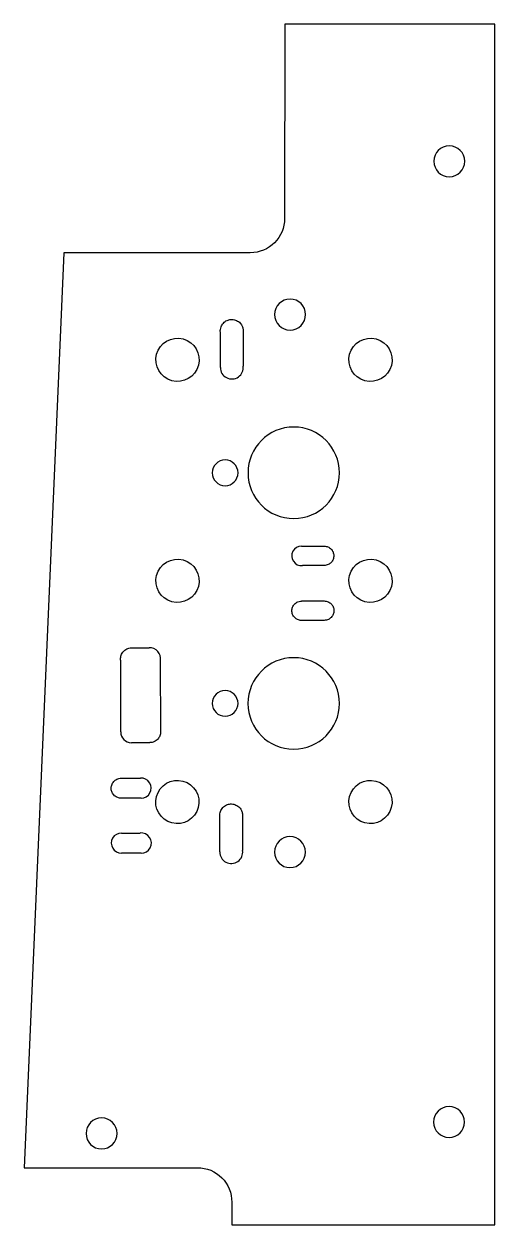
# Model space of a CAD drawing. Header units: millimetres. Extents: x -605 to -540, y -638 to -471.
import ezdxf

# ---------------------------------------------------------------- set-up
doc = ezdxf.new("R2010")
doc.units = ezdxf.units.MM
doc.layers.get('0').update_dxf_attribs({"linetype": 'CONTINUOUS'})

msp = doc.modelspace()

# ---------------------------------------------------------------- linework, layer by layer
for p, q in [((-577.93, -518.6), (-577.93, -513.72)), ((-574.76, -513.52), (-574.76, -513.52)), ((-574.76, -513.52), (-574.76, -518.4)), ((-566.67, -543.4), (-566.67, -543.39)), ((-566.67, -543.39), (-563.52, -543.39)), ((-563.52, -546.09), (-566.54, -546.09)), ((-563.52, -546.08), (-563.52, -546.09)), ((-566.65, -551.02), (-566.65, -551.01)), ((-566.65, -551.01), (-563.5, -551.01)), ((-563.5, -553.71), (-566.59, -553.71)), ((-563.5, -553.7), (-563.5, -553.71)), ((-590.29, -557.53), (-590.29, -557.51)), ((-590.29, -557.51), (-587.81, -557.51)), ((-591.77, -569.18), (-591.77, -559.3)), ((-586.27, -559.25), (-586.23, -569.18)), ((-587.73, -570.68), (-590.27, -570.68)), ((-587.73, -570.67), (-587.73, -570.68)), ((-591.69, -575.6), (-589.04, -575.6)), ((-591.69, -575.61), (-591.69, -575.6)), ((-588.94, -578.4), (-591.69, -578.4)), ((-588.94, -578.39), (-588.94, -578.4)), ((-578.01, -585.85), (-578.01, -580.97)), ((-574.84, -580.77), (-574.84, -580.77)), ((-574.84, -580.77), (-574.84, -585.65)), ((-591.67, -583.22), (-589.06, -583.22)), ((-588.92, -586.01), (-591.67, -586.02))]:
    msp.add_line(p, q)
msp.add_lwpolyline([(-576.34, -634.44), (-576.34, -637.61), (-539.82, -637.62), (-539.79, -470.93), (-569, -470.93), (-569.01, -497.91, -0.414214), (-573.77, -502.68), (-599.69, -502.67), (-605.2, -629.67), (-581.1, -629.67, -0.414214)], format="xyb", close=True)
at = {"extrusion": (2.60209e-18, 1.38778e-17, -1)}
for centre in [(546.14, -489.98), (546.17, -623.33)]:
    msp.add_circle(centre, 2.15, dxfattribs=at)
at = {"extrusion": (4.11997e-17, 6.93889e-18, -1)}
for centre in [(568.25, -511.25), (568.26, -585.86)]:
    msp.add_circle(centre, 2.15, dxfattribs=at)
at = {"extrusion": (-5.20417e-18, 1.38778e-17, -1)}
for centre in [(567.74, -533.22), (567.75, -565.23)]:
    msp.add_circle(centre, 6.35, dxfattribs=at)
at = {"extrusion": (-2.68882e-17, 1.38778e-17, -1)}
for centre in [(577.27, -533.22), (577.27, -565.22)]:
    msp.add_circle(centre, 1.79, dxfattribs=at)
at = {"extrusion": (3.77302e-17, 6.93889e-18, -1)}
msp.add_circle((594.43, -624.91), 2.15, dxfattribs=at)
for centre in [(-583.89, -517.53), (-557.08, -517.54), (-583.89, -548.22), (-557.08, -548.22), (-583.9, -578.91), (-557.09, -578.91)]:
    msp.add_ellipse(centre, major_axis=(-2.9, 0.77), ratio=0.999991)
for centre, major_axis, start_param, end_param in [((-576.34, -518.6), (1.59, 0.12), 3.065991, 6.335263), ((-566.67, -544.75), (1.35, 0.1), 1.495194, 4.735825), ((-587.75, -559.01), (1.5, 0.11), 6.046156, 7.819107), ((-590.27, -569.18), (1.5, 0.11), 3.065991, 4.636787), ((-588.94, -576.99), (1.4, 0.11), 4.636787, 7.848289), ((-591.67, -584.62), (1.4, 0.11), 1.495194, 4.636787), ((-588.92, -584.61), (1.4, 0.11), 4.636787, 7.878624), ((-576.42, -585.85), (1.59, 0.12), 3.065991, 6.335263)]:
    msp.add_ellipse(centre, major_axis=major_axis, ratio=1, start_param=start_param, end_param=end_param)
for points, knots in [([(-577.93, -513.72), (-577.95, -513.6), (-577.96, -513.38), (-577.83, -512.92), (-577.74, -512.72), (-577.49, -512.39), (-577.33, -512.24), (-576.96, -512.03), (-576.77, -511.97), (-576.4, -511.92), (-576.19, -511.93), (-575.78, -512.03), (-575.58, -512.11), (-575.25, -512.35), (-575.12, -512.49), (-574.93, -512.79), (-574.87, -512.93), (-574.79, -513.22), (-574.77, -513.37), (-574.76, -513.52)], [0, 0, 0, 0, 0.0385841, 0.0385841, 0.068477, 0.068477, 0.0981285, 0.0981285, 0.1289481, 0.1289481, 0.166768, 0.166768, 0.2052365, 0.2052365, 0.2401476, 0.2401476, 0.2655753, 0.2655753, 0.2910221, 0.2910221, 0.2910221, 0.2910221]), ([(-563.52, -543.39), (-563.34, -543.4), (-563.16, -543.44), (-562.83, -543.57), (-562.68, -543.67), (-562.44, -543.91), (-562.35, -544.04), (-562.22, -544.36), (-562.19, -544.53), (-562.18, -544.89), (-562.21, -545.07), (-562.33, -545.4), (-562.42, -545.54), (-562.66, -545.78), (-562.8, -545.88), (-563.04, -545.99), (-563.13, -546.02), (-563.33, -546.07), (-563.42, -546.08), (-563.52, -546.08)], [0, 0, 0, 0, 0.0542837, 0.0542837, 0.1072539, 0.1072539, 0.1554544, 0.1554544, 0.2051531, 0.2051531, 0.2571839, 0.2571839, 0.3047957, 0.3047957, 0.3524957, 0.3524957, 0.3806311, 0.3806311, 0.4087198, 0.4087198, 0.4087198, 0.4087198]), ([(-566.59, -553.71), (-566.74, -553.72), (-566.91, -553.71), (-567.24, -553.59), (-567.38, -553.51), (-567.65, -553.29), (-567.76, -553.14), (-567.93, -552.83), (-567.98, -552.66), (-568.02, -552.29), (-567.98, -552.13), (-567.9, -551.84), (-567.82, -551.68), (-567.6, -551.4), (-567.47, -551.28), (-567.21, -551.13), (-567.11, -551.09), (-566.88, -551.03), (-566.77, -551.02), (-566.65, -551.02)], [0, 0, 0, 0, 0.0435408, 0.0435408, 0.0799181, 0.0799181, 0.120949, 0.120949, 0.160111, 0.160111, 0.2049474, 0.2049474, 0.2747707, 0.2747707, 0.3446921, 0.3446921, 0.3900289, 0.3900289, 0.4349944, 0.4349944, 0.4349944, 0.4349944]), ([(-563.5, -551.01), (-563.32, -551.02), (-563.14, -551.06), (-562.81, -551.19), (-562.66, -551.29), (-562.42, -551.53), (-562.33, -551.66), (-562.2, -551.98), (-562.17, -552.15), (-562.16, -552.51), (-562.19, -552.69), (-562.32, -553.02), (-562.4, -553.16), (-562.64, -553.4), (-562.78, -553.5), (-563.02, -553.61), (-563.11, -553.64), (-563.31, -553.69), (-563.4, -553.7), (-563.5, -553.7)], [0, 0, 0, 0, 0.0542837, 0.0542837, 0.1072539, 0.1072539, 0.1554544, 0.1554544, 0.2051531, 0.2051531, 0.2571839, 0.2571839, 0.3047957, 0.3047957, 0.3524957, 0.3524957, 0.3806311, 0.3806311, 0.4087198, 0.4087198, 0.4087198, 0.4087198]), ([(-591.77, -559.3), (-591.78, -559.21), (-591.79, -559.13), (-591.8, -558.88), (-591.76, -558.7), (-591.64, -558.34), (-591.53, -558.17), (-591.27, -557.87), (-591.12, -557.75), (-590.84, -557.62), (-590.73, -557.58), (-590.52, -557.54), (-590.4, -557.52), (-590.29, -557.53)], [0.193076, 0.193076, 0.193076, 0.193076, 0.2239832, 0.2239832, 0.30615, 0.30615, 0.3988866, 0.3988866, 0.4873826, 0.4873826, 0.539176, 0.539176, 0.5910954, 0.5910954, 0.5910954, 0.5910954]), ([(-586.23, -569.18), (-586.23, -569.36), (-586.27, -569.55), (-586.4, -569.89), (-586.49, -570.04), (-586.76, -570.32), (-586.92, -570.44), (-587.19, -570.57), (-587.29, -570.61), (-587.51, -570.66), (-587.62, -570.67), (-587.73, -570.67)], [0.2966866, 0.2966866, 0.2966866, 0.2966866, 0.394285, 0.394285, 0.4893746, 0.4893746, 0.5840233, 0.5840233, 0.637818, 0.637818, 0.6915304, 0.6915304, 0.6915304, 0.6915304]), ([(-591.69, -578.4), (-591.88, -578.4), (-592.04, -578.37), (-592.35, -578.24), (-592.5, -578.15), (-592.77, -577.9), (-592.88, -577.74), (-593.02, -577.46), (-593.08, -577.28), (-593.1, -576.89), (-593.07, -576.73), (-592.96, -576.39), (-592.86, -576.23), (-592.62, -575.95), (-592.48, -575.83), (-592.22, -575.7), (-592.12, -575.66), (-591.91, -575.62), (-591.8, -575.61), (-591.69, -575.61)], [0, 0, 0, 0, 0.0554111, 0.0554111, 0.1127956, 0.1127956, 0.1769114, 0.1769114, 0.218077, 0.218077, 0.24872, 0.24872, 0.2834453, 0.2834453, 0.3171114, 0.3171114, 0.3373445, 0.3373445, 0.3575783, 0.3575783, 0.3575783, 0.3575783]), ([(-578.01, -580.97), (-578.03, -580.85), (-578.04, -580.63), (-577.91, -580.17), (-577.82, -579.97), (-577.56, -579.64), (-577.41, -579.49), (-577.04, -579.28), (-576.85, -579.23), (-576.48, -579.17), (-576.26, -579.18), (-575.86, -579.28), (-575.66, -579.36), (-575.33, -579.6), (-575.2, -579.74), (-575.01, -580.04), (-574.95, -580.18), (-574.87, -580.47), (-574.84, -580.62), (-574.84, -580.77)], [0, 0, 0, 0, 0.0385841, 0.0385841, 0.068477, 0.068477, 0.0981284, 0.0981284, 0.128948, 0.128948, 0.166768, 0.166768, 0.2052364, 0.2052364, 0.2401474, 0.2401474, 0.2655752, 0.2655752, 0.2910219, 0.2910219, 0.2910219, 0.2910219])]:
    msp.add_open_spline(points, degree=3, knots=knots)

doc.saveas('drawing.dxf')
